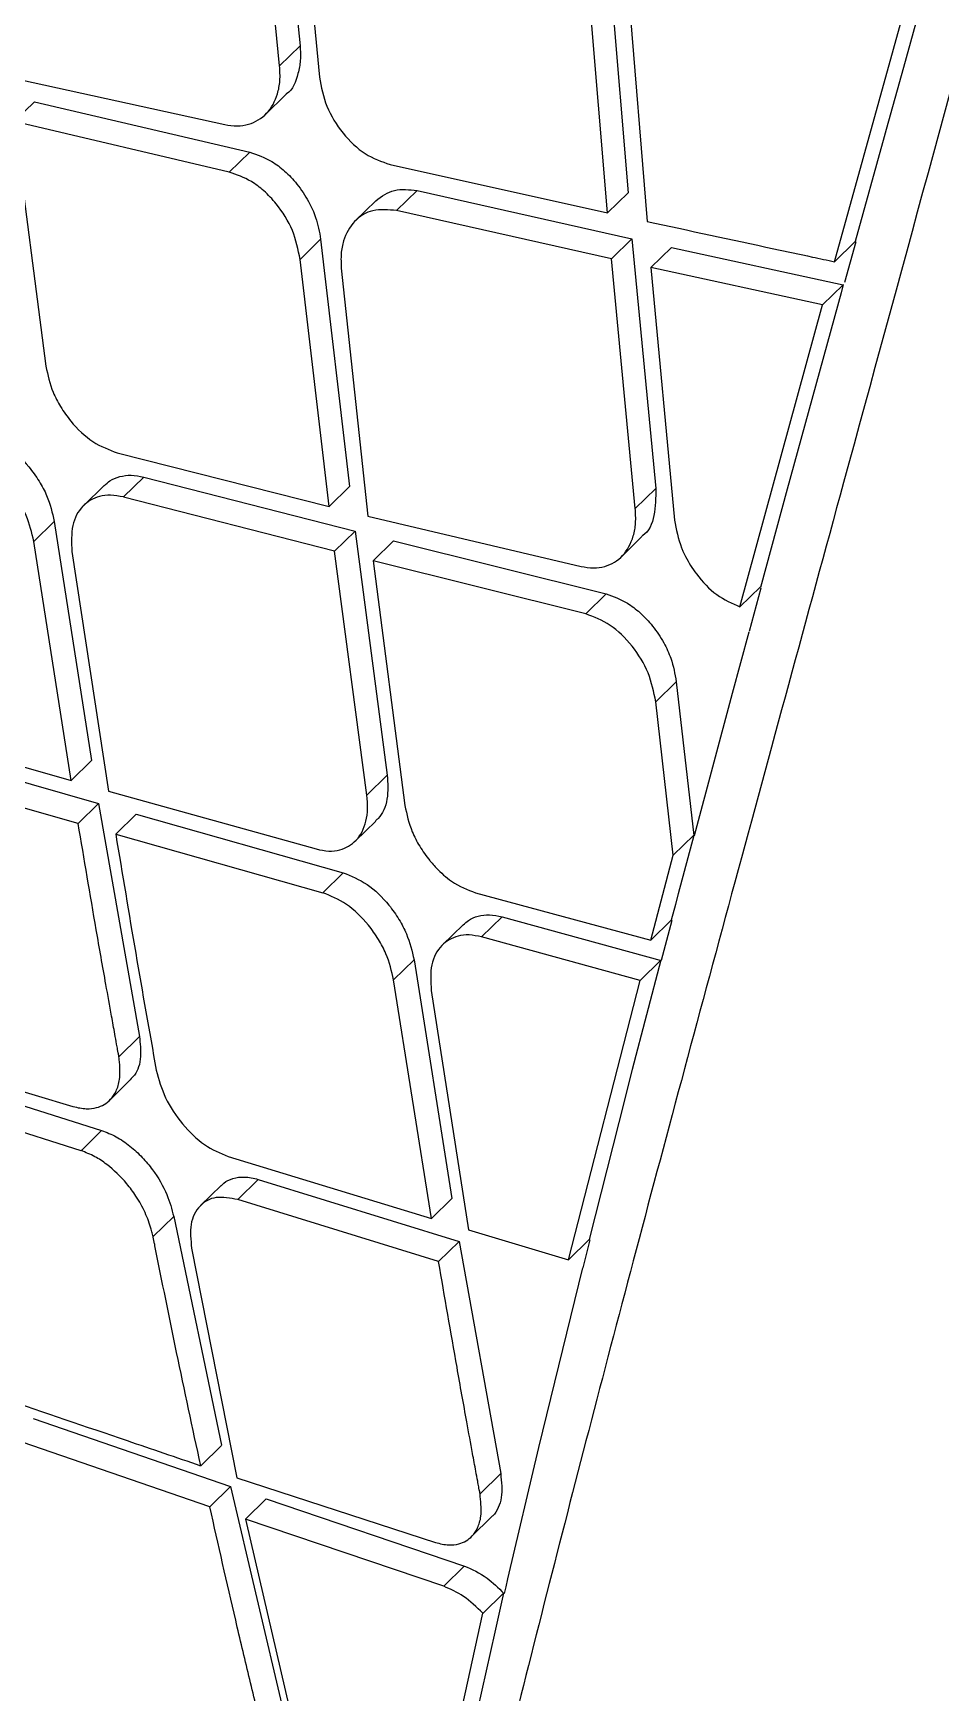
# Model space of a CAD drawing. Extents: x 525 to 613, y 487 to 635.
# Drawn here: x 602.951 to 603.524, y 576.51 to 577.558 of the extents above; entities that cross this region are included whole.
import ezdxf

# ---------------------------------------------------------------- set-up
doc = ezdxf.new("R2010")
doc.units = 0
doc.header["$MEASUREMENT"] = 0
doc.layers.add('1', color=4, linetype='Continuous')
doc.layers.add('STD TEST', color=3, linetype='Continuous')

# ---------------------------------------------------------------- blocks, each defined once
blk = doc.blocks.new('2023 VANGUARD')
at = {"layer": '1', "color": 3, "linetype": 'Continuous', "lineweight": 25}
for p, q in [((34.1443, -14.9833), (34.1596, -15.1407)), ((34.1467, -15.1533), (34.1314, -14.9959)), ((34.1566, -15.0012), (34.1718, -15.1604)), ((34.3533, -15.0724), (34.3667, -15.2334)), ((34.3537, -15.2461), (34.3403, -15.0851)), ((34.3657, -15.0903), (34.3787, -15.2516)), ((34.5582, -15.091), (34.5406, -15.1542)), ((34.4971, -15.277), (34.5452, -15.1038)), ((34.1467, -15.1533), (34.1596, -15.1407)), ((33.9756, -15.1603), (34.112, -15.1904)), ((34.5406, -15.1542), (34.5297, -15.1934)), ((33.9791, -15.1885), (33.992, -15.1759)), ((33.992, -15.1759), (34.1278, -15.2078)), ((34.1377, -15.184), (34.1507, -15.1713)), ((34.1149, -15.2204), (33.9791, -15.1885)), ((33.9791, -15.1885), (33.9991, -15.343)), ((34.5285, -15.198), (34.5101, -15.2642)), ((34.5297, -15.1934), (34.5285, -15.198)), ((34.1149, -15.2204), (34.1278, -15.2078)), ((34.2164, -15.2156), (34.3537, -15.2461)), ((34.2206, -15.2447), (34.2335, -15.232)), ((34.2335, -15.232), (34.3692, -15.2625)), ((34.3537, -15.2461), (34.3667, -15.2334)), ((34.2074, -15.2385), (34.1945, -15.2511)), ((34.3563, -15.2752), (34.2206, -15.2447)), ((34.1597, -15.2755), (34.1726, -15.2628)), ((34.1726, -15.2628), (34.1909, -15.419)), ((34.3563, -15.2752), (34.3692, -15.2625)), ((34.3692, -15.2625), (34.3843, -15.4202)), ((34.4971, -15.277), (34.5101, -15.2642)), ((34.5105, -15.2644), (34.5034, -15.2902)), ((34.178, -15.4317), (34.1597, -15.2755)), ((34.3713, -15.4328), (34.3563, -15.2752)), ((34.3812, -15.2807), (34.3942, -15.268)), ((34.3942, -15.268), (34.5026, -15.2916)), ((34.1856, -15.2811), (34.2023, -15.4378)), ((34.4896, -15.3043), (34.3812, -15.2807)), ((34.3812, -15.2807), (34.3961, -15.4402)), ((34.5012, -15.2966), (34.4672, -15.4206)), ((34.4896, -15.3043), (34.5026, -15.2916)), ((34.5026, -15.2914), (34.5012, -15.2966)), ((34.4374, -15.4951), (34.4896, -15.3043)), ((34.0442, -15.3978), (34.178, -15.4317)), ((34.0358, -15.4184), (34.023, -15.431)), ((34.048, -15.4256), (34.0609, -15.413)), ((34.0609, -15.413), (34.1944, -15.4472)), ((34.178, -15.4317), (34.1909, -15.419)), ((34.3713, -15.4328), (34.3843, -15.4202)), ((34.4672, -15.4206), (34.4503, -15.4828)), ((34.1814, -15.4599), (34.048, -15.4257)), ((33.9915, -15.4537), (34.0044, -15.4411)), ((34.0044, -15.4411), (34.0279, -15.5921)), ((34.2023, -15.4378), (34.3371, -15.4695)), ((34.015, -15.6047), (33.9915, -15.4537)), ((34.1814, -15.4599), (34.1944, -15.4472)), ((34.1944, -15.4472), (34.2147, -15.6013)), ((34.2058, -15.466), (34.2187, -15.4534)), ((34.2187, -15.4533), (34.3529, -15.4868)), ((34.3625, -15.4634), (34.3755, -15.4506)), ((34.0155, -15.4601), (34.0387, -15.6114)), ((34.2018, -15.614), (34.1814, -15.4599)), ((34.2058, -15.466), (34.2258, -15.6205)), ((34.34, -15.4995), (34.2058, -15.466)), ((34.4504, -15.4824), (34.4374, -15.4951)), ((34.4505, -15.4833), (34.4431, -15.5105)), ((34.34, -15.4995), (34.3529, -15.4869)), ((34.4429, -15.5111), (34.4325, -15.5498)), ((34.3842, -15.5551), (34.3972, -15.5424)), ((34.3972, -15.5424), (34.4083, -15.6395)), ((34.3953, -15.6519), (34.3842, -15.5551)), ((34.4325, -15.5497), (34.4085, -15.6396)), ((33.8845, -15.5676), (34.015, -15.6047)), ((33.9035, -15.5822), (34.0324, -15.6193)), ((34.0195, -15.632), (33.8906, -15.5948)), ((34.015, -15.6047), (34.0279, -15.5921)), ((34.0387, -15.6114), (34.1698, -15.648)), ((34.2147, -15.6013), (34.2018, -15.614)), ((34.0324, -15.6193), (34.0195, -15.632)), ((34.0324, -15.6193), (34.0582, -15.7665)), ((34.0561, -15.626), (34.0432, -15.6387)), ((34.0561, -15.626), (34.1868, -15.663)), ((34.1944, -15.6431), (34.2074, -15.6304)), ((34.0432, -15.6387), (34.1739, -15.6756)), ((34.3953, -15.6519), (34.4082, -15.6393)), ((34.4082, -15.6394), (34.3984, -15.6763)), ((34.3811, -15.7056), (34.3953, -15.6519)), ((34.1739, -15.6756), (34.1868, -15.663)), ((34.2704, -15.6757), (34.3811, -15.7056)), ((34.3966, -15.6831), (34.394, -15.693)), ((34.3984, -15.6763), (34.3967, -15.6828)), ((34.2742, -15.7036), (34.2872, -15.6909)), ((34.2872, -15.6909), (34.3876, -15.7184)), ((34.3811, -15.7056), (34.394, -15.693)), ((34.3943, -15.6932), (34.3877, -15.7184)), ((34.2625, -15.6959), (34.2496, -15.7085)), ((34.3744, -15.731), (34.2742, -15.7036)), ((34.2187, -15.7307), (34.2316, -15.718)), ((34.2316, -15.718), (34.2555, -15.8687)), ((34.3874, -15.7183), (34.3694, -15.7874)), ((34.3744, -15.731), (34.3874, -15.7183)), ((34.2425, -15.8814), (34.2187, -15.7307)), ((34.3292, -15.9075), (34.3744, -15.731)), ((34.2424, -15.7374), (34.2659, -15.8885)), ((34.0452, -15.7792), (34.0582, -15.7665)), ((33.8884, -15.7721), (34.0162, -15.8107)), ((33.907, -15.7856), (34.0343, -15.8258)), ((34.3694, -15.7874), (34.3609, -15.8208)), ((34.0213, -15.8386), (33.8939, -15.7983)), ((34.0393, -15.8068), (34.0524, -15.7939)), ((34.3609, -15.8208), (34.3421, -15.8947)), ((34.0213, -15.8386), (34.0343, -15.8258)), ((34.1141, -15.8423), (34.2425, -15.8814)), ((34.1097, -15.8606), (34.0968, -15.8732)), ((34.1202, -15.8695), (34.1332, -15.8567)), ((34.1332, -15.8567), (34.2601, -15.8959)), ((34.2471, -15.9086), (34.1202, -15.8695)), ((34.2425, -15.8814), (34.2555, -15.8687)), ((34.0798, -15.8802), (34.0668, -15.8929)), ((34.0798, -15.8801), (34.1099, -16.0247)), ((34.2659, -15.8885), (34.3292, -15.9075)), ((34.0911, -15.9002), (34.1196, -16.0453)), ((34.26, -15.8959), (34.2471, -15.9086)), ((34.2601, -15.8959), (34.2863, -16.0426)), ((34.3292, -15.9075), (34.3421, -15.8948)), ((34.3425, -15.895), (34.3381, -15.9126)), ((34.338, -15.9126), (34.3102, -16.0262)), ((33.9911, -16.0078), (34.1157, -16.0507)), ((34.1026, -16.0636), (33.978, -16.0207)), ((34.0969, -16.0376), (34.1099, -16.0248)), ((34.3102, -16.0262), (34.2907, -16.109)), ((34.1026, -16.0636), (34.1156, -16.0508)), ((34.1157, -16.0507), (34.1489, -16.1923)), ((34.1196, -16.0453), (34.2451, -16.0861)), ((34.2733, -16.0553), (34.2863, -16.0426)), ((34.1252, -16.0713), (34.1383, -16.0585)), ((34.1383, -16.0585), (34.2634, -16.101)), ((34.1252, -16.0713), (34.158, -16.2133)), ((34.2503, -16.1138), (34.1252, -16.0713)), ((34.2677, -16.0826), (34.2807, -16.0698)), ((34.2503, -16.1138), (34.2633, -16.101)), ((34.2895, -16.1141), (34.2885, -16.1184)), ((34.2907, -16.109), (34.2895, -16.1141)), ((34.2751, -16.1309), (34.2881, -16.1181)), ((34.2881, -16.1181), (34.2825, -16.1428)), ((34.2418, -16.2814), (34.2751, -16.1308)), ((34.2825, -16.1428), (34.2623, -16.2341))]:
    blk.add_line(p, q, dxfattribs=at)
for points, knots in [([(34.4345, -16.8379), (34.4456, -16.7984), (34.4679, -16.7194), (34.5097, -16.5834), (34.5588, -16.4306), (34.6176, -16.2588), (34.6898, -16.0689), (34.7712, -15.8583), (34.8637, -15.6362), (34.9793, -15.3549), (35.1221, -15.0114), (35.2893, -14.6043), (35.4569, -14.187), (35.6227, -13.7628), (35.7298, -13.4752), (35.7833, -13.3315)], [0, 0, 0, 0, 0.062561, 0.125095, 0.187382, 0.249789, 0.312754, 0.37631, 0.439124, 0.501607, 0.601699, 0.701611, 0.80118, 0.900668, 1, 1, 1, 1]), ([(35.7974, -13.3376), (35.753, -13.4569), (35.6619, -13.7015), (35.5224, -14.0599), (35.3791, -14.4202), (35.2369, -14.7692), (35.0974, -15.1067), (34.9892, -15.3677), (34.9101, -15.5598), (34.8559, -15.6912), (34.8036, -15.8187), (34.7541, -15.9407), (34.709, -16.0562), (34.6665, -16.1656), (34.6265, -16.2677), (34.5908, -16.3632), (34.561, -16.4474), (34.536, -16.5202), (34.5126, -16.5877), (34.4913, -16.6505), (34.4705, -16.7169), (34.454, -16.7813), (34.4408, -16.8204), (34.4348, -16.8382)], [0, 0, 0, 0, 0.082249, 0.168725, 0.250938, 0.337838, 0.421226, 0.501438, 0.538138, 0.573957, 0.608923, 0.645818, 0.681064, 0.714276, 0.751294, 0.786327, 0.81865, 0.848238, 0.87506, 0.90615, 0.934321, 0.970126, 1, 1, 1, 1]), ([(34.9422, -13.701), (34.9069, -13.853), (34.836, -14.1578), (34.723, -14.5984), (34.6107, -15.0213), (34.5135, -15.3772), (34.434, -15.669), (34.3714, -15.9017), (34.3151, -16.1175), (34.2664, -16.3144), (34.2255, -16.4934), (34.2072, -16.5924), (34.198, -16.6418)], [0, 0, 0, 0, 0.128088, 0.256805, 0.38361, 0.50883, 0.593009, 0.674921, 0.754537, 0.836904, 0.918629, 1, 1, 1, 1]), ([(34.1596, -15.1407), (34.1598, -15.1438), (34.1601, -15.1499), (34.1579, -15.1606), (34.155, -15.1687), (34.1508, -15.1711), (34.1506, -15.1712)], [0, 0, 0, 0, 0.250978, 0.498609, 0.982142, 1, 1, 1, 1]), ([(34.112, -15.1904), (34.1146, -15.1908), (34.1199, -15.1916), (34.1294, -15.1901), (34.1392, -15.1842), (34.1451, -15.1734), (34.1472, -15.1627), (34.1469, -15.1565), (34.1467, -15.1533)], [0, 0, 0, 0, 0.128727, 0.255081, 0.499966, 0.738105, 0.866174, 1, 1, 1, 1]), ([(34.1718, -15.1604), (34.173, -15.1666), (34.1754, -15.179), (34.1862, -15.1963), (34.2004, -15.21), (34.2111, -15.2137), (34.2164, -15.2156)], [0, 0, 0, 0, 0.249948, 0.499991, 0.75022, 1, 1, 1, 1]), ([(34.1278, -15.2077), (34.1326, -15.2094), (34.1401, -15.212), (34.1502, -15.2197), (34.1582, -15.2281), (34.1649, -15.2382), (34.1704, -15.2502), (34.1718, -15.2582), (34.1726, -15.2628)], [0, 0, 0, 0, 0.223497, 0.356465, 0.502584, 0.671665, 0.811054, 1, 1, 1, 1]), ([(34.1597, -15.2755), (34.1584, -15.2693), (34.1559, -15.2571), (34.1466, -15.2421), (34.1371, -15.2322), (34.1271, -15.2246), (34.1196, -15.222), (34.1149, -15.2204)], [0, 0, 0, 0, 0.249553, 0.498889, 0.645307, 0.777611, 1, 1, 1, 1]), ([(34.2074, -15.2385), (34.2111, -15.2357), (34.2185, -15.2303), (34.2286, -15.2315), (34.2335, -15.232)], [0, 0, 0, 0, 0.50458, 1, 1, 1, 1]), ([(34.2206, -15.2447), (34.2154, -15.2442), (34.2052, -15.2432), (34.1933, -15.2507), (34.1873, -15.2613), (34.1852, -15.2719), (34.1855, -15.278), (34.1856, -15.2811)], [0, 0, 0, 0, 0.252861, 0.499317, 0.73882, 0.866798, 1, 1, 1, 1]), ([(34.3787, -15.2516), (34.4054, -15.2573), (34.4402, -15.2648), (34.4796, -15.2733), (34.4925, -15.276), (34.4971, -15.277)], [0, 0, 0, 0, 0.675666, 0.8817494, 1, 1, 1, 1]), ([(33.9991, -15.343), (34.0003, -15.3485), (34.0022, -15.3572), (34.0083, -15.3689), (34.0125, -15.3748), (34.0148, -15.3777), (34.0148, -15.3777), (34.019, -15.3827), (34.0286, -15.3919), (34.039, -15.3958), (34.0442, -15.3978)], [0, 0, 0, 0, 0.228489, 0.359259, 0.500553, 0.50062, 0.500637, 0.500643, 0.750205, 1, 1, 1, 1]), ([(33.9591, -15.3865), (33.9642, -15.3885), (33.9745, -15.3925), (33.9869, -15.4042), (33.9949, -15.4153), (34.0011, -15.427), (34.0031, -15.4356), (34.0044, -15.4411)], [0, 0, 0, 0, 0.249716, 0.499286, 0.641156, 0.77203, 1, 1, 1, 1]), ([(33.9915, -15.4537), (33.9902, -15.4482), (33.9882, -15.4396), (33.982, -15.4279), (33.974, -15.4168), (33.9617, -15.4051), (33.9513, -15.4011), (33.9462, -15.3991)], [0, 0, 0, 0, 0.228429, 0.35919, 0.500717, 0.750178, 1, 1, 1, 1]), ([(34.036, -15.4185), (34.0371, -15.4174), (34.0399, -15.4148), (34.0457, -15.4125), (34.0529, -15.4115), (34.0582, -15.4125), (34.0609, -15.413)], [0, 0, 0, 0, 0.1865104, 0.4522957, 0.7234147, 1, 1, 1, 1]), ([(34.3843, -15.4202), (34.3842, -15.426), (34.3841, -15.4375), (34.3798, -15.4479), (34.3756, -15.4503), (34.3754, -15.4505)], [0, 0, 0, 0, 0.489776, 0.971934, 1, 1, 1, 1]), ([(34.048, -15.4256), (34.0453, -15.4251), (34.04, -15.4241), (34.0308, -15.4253), (34.0215, -15.4307), (34.0148, -15.443), (34.0153, -15.4544), (34.0155, -15.4601)], [0, 0, 0, 0, 0.135117, 0.26375, 0.500731, 0.749037, 1, 1, 1, 1]), ([(34.3371, -15.4695), (34.3397, -15.47), (34.3449, -15.4708), (34.3543, -15.4694), (34.364, -15.4636), (34.3698, -15.4528), (34.3718, -15.4421), (34.3715, -15.436), (34.3713, -15.4328)], [0, 0, 0, 0, 0.129849, 0.256577, 0.500027, 0.739816, 0.867442, 1, 1, 1, 1]), ([(34.3961, -15.4402), (34.3972, -15.4461), (34.3984, -15.4527), (34.4016, -15.4603), (34.4043, -15.466), (34.4107, -15.4762), (34.4224, -15.4884), (34.4324, -15.4929), (34.4374, -15.4951)], [0, 0, 0, 0, 0.249672, 0.279533, 0.331355, 0.500501, 0.750437, 1, 1, 1, 1]), ([(34.3529, -15.4868), (34.3574, -15.4885), (34.3647, -15.4911), (34.3747, -15.4987), (34.3826, -15.5071), (34.3892, -15.5171), (34.3948, -15.5291), (34.3963, -15.5374), (34.3972, -15.5424)], [0, 0, 0, 0, 0.216163, 0.350227, 0.501065, 0.661208, 0.79787, 1, 1, 1, 1]), ([(34.3842, -15.5551), (34.383, -15.5489), (34.3805, -15.5366), (34.3698, -15.5192), (34.3557, -15.5054), (34.3452, -15.5015), (34.34, -15.4995)], [0, 0, 0, 0, 0.249876, 0.499985, 0.750166, 1, 1, 1, 1]), ([(34.2147, -15.6013), (34.215, -15.6065), (34.2155, -15.6172), (34.2115, -15.6266), (34.2078, -15.6297), (34.2073, -15.6302)], [0, 0, 0, 0, 0.446449, 0.916981, 1, 1, 1, 1]), ([(34.1698, -15.648), (34.1725, -15.6486), (34.1777, -15.6497), (34.1867, -15.6486), (34.1959, -15.6433), (34.2011, -15.6331), (34.2026, -15.6227), (34.2021, -15.6169), (34.2018, -15.614)], [0, 0, 0, 0, 0.137602, 0.266962, 0.500216, 0.748131, 0.873655, 1, 1, 1, 1]), ([(34.2258, -15.6205), (34.227, -15.6261), (34.2289, -15.6348), (34.2351, -15.6466), (34.2396, -15.6531), (34.2433, -15.6575), (34.2476, -15.6622), (34.2567, -15.6703), (34.2653, -15.6737), (34.2704, -15.6757)], [0, 0, 0, 0, 0.230961, 0.360895, 0.50002, 0.528958, 0.580399, 0.750364, 1, 1, 1, 1]), ([(34.0452, -15.7792), (34.0451, -15.7783), (34.0448, -15.7769), (34.0443, -15.7742), (34.0436, -15.7703), (34.0423, -15.7633), (34.0401, -15.7507), (34.0361, -15.7288), (34.029, -15.6883), (34.0233, -15.6543), (34.0195, -15.632)], [0, 0, 0, 0, 0.01708, 0.030453, 0.05447, 0.097414, 0.174204, 0.310734, 0.54583, 1, 1, 1, 1]), ([(34.0432, -15.6387), (34.0474, -15.6638), (34.0556, -15.7137), (34.0644, -15.7631), (34.0688, -15.7877)], [0, 0, 0, 0, 0.503377, 1, 1, 1, 1]), ([(34.1868, -15.663), (34.1919, -15.6651), (34.202, -15.6692), (34.2143, -15.681), (34.2221, -15.6922), (34.2283, -15.7039), (34.2303, -15.7125), (34.2316, -15.718)], [0, 0, 0, 0, 0.250595, 0.500819, 0.640345, 0.770174, 1, 1, 1, 1]), ([(34.2187, -15.7307), (34.2174, -15.7252), (34.2154, -15.7165), (34.2091, -15.7048), (34.2013, -15.6936), (34.1891, -15.6818), (34.1789, -15.6777), (34.1739, -15.6756)], [0, 0, 0, 0, 0.230734, 0.360874, 0.500617, 0.750231, 1, 1, 1, 1]), ([(34.2626, -15.696), (34.2637, -15.695), (34.2663, -15.6924), (34.272, -15.6902), (34.2792, -15.6892), (34.2845, -15.6903), (34.2872, -15.6909)], [0, 0, 0, 0, 0.175443, 0.44329, 0.718092, 1, 1, 1, 1]), ([(34.2742, -15.7036), (34.2716, -15.703), (34.2663, -15.7019), (34.2573, -15.703), (34.2482, -15.7083), (34.2415, -15.7204), (34.2421, -15.7318), (34.2424, -15.7374)], [0, 0, 0, 0, 0.13636, 0.265413, 0.500801, 0.750555, 1, 1, 1, 1]), ([(34.0582, -15.7665), (34.0586, -15.7708), (34.0597, -15.7803), (34.0568, -15.7893), (34.0532, -15.7928), (34.0523, -15.7938)], [0, 0, 0, 0, 0.386644, 0.835948, 1, 1, 1, 1]), ([(34.0162, -15.8107), (34.0191, -15.8114), (34.0244, -15.8125), (34.0328, -15.8115), (34.0393, -15.8077), (34.0438, -15.801), (34.0463, -15.7927), (34.0458, -15.7852), (34.0453, -15.7798), (34.0452, -15.7792)], [0, 0, 0, 0, 0.151088, 0.280712, 0.502797, 0.628612, 0.773583, 0.97398, 1, 1, 1, 1]), ([(34.0688, -15.7877), (34.0704, -15.7936), (34.0736, -15.8053), (34.085, -15.8222), (34.0991, -15.8359), (34.1091, -15.8401), (34.1141, -15.8423)], [0, 0, 0, 0, 0.24943, 0.499802, 0.749226, 1, 1, 1, 1]), ([(34.0343, -15.8258), (34.0373, -15.827), (34.0433, -15.8293), (34.0521, -15.8353), (34.0599, -15.8425), (34.0683, -15.8525), (34.076, -15.8656), (34.0786, -15.8756), (34.0798, -15.8801)], [0, 0, 0, 0, 0.15596, 0.303031, 0.44125, 0.570661, 0.802319, 1, 1, 1, 1]), ([(34.0668, -15.8929), (34.0667, -15.8924), (34.0662, -15.8909), (34.065, -15.8858), (34.062, -15.8776), (34.0566, -15.8678), (34.0486, -15.8571), (34.0396, -15.8484), (34.0296, -15.8418), (34.0242, -15.8397), (34.0213, -15.8385)], [0, 0, 0, 0, 0.025407, 0.070375, 0.219462, 0.371808, 0.495764, 0.723923, 0.851148, 1, 1, 1, 1]), ([(34.1098, -15.8608), (34.1103, -15.8602), (34.1123, -15.858), (34.1172, -15.8559), (34.1245, -15.8547), (34.1303, -15.856), (34.1332, -15.8567)], [0, 0, 0, 0, 0.09907, 0.381551, 0.681841, 1, 1, 1, 1]), ([(34.1202, -15.8695), (34.1155, -15.8686), (34.1061, -15.8668), (34.0973, -15.8718), (34.0926, -15.8785), (34.0898, -15.887), (34.0906, -15.895), (34.0911, -15.9002)], [0, 0, 0, 0, 0.24956, 0.499443, 0.630946, 0.75831, 1, 1, 1, 1]), ([(34.0969, -16.0376), (34.0917, -16.0138), (34.0819, -15.9677), (34.0724, -15.9209), (34.0678, -15.898), (34.0678, -15.8976), (34.0675, -15.8961), (34.0672, -15.8945), (34.0669, -15.893), (34.0668, -15.8929), (34.0668, -15.8929), (34.0668, -15.8929)], [0, 0, 0, 0, 0.496622, 0.959959, 0.966007, 0.968102, 0.968336, 0.997854, 0.99938, 0.99993, 1, 1, 1, 1]), ([(34.2733, -16.0553), (34.2731, -16.0545), (34.2728, -16.053), (34.2723, -16.0504), (34.2716, -16.0465), (34.2703, -16.0395), (34.268, -16.027), (34.264, -16.0052), (34.2568, -15.9648), (34.2509, -15.9309), (34.2471, -15.9086)], [0, 0, 0, 0, 0.0170592, 0.0304171, 0.0544067, 0.0973076, 0.1740415, 0.3105434, 0.5460833, 1, 1, 1, 1]), ([(33.9719, -15.995), (33.998, -16.0039), (34.0397, -16.0181), (34.0813, -16.0323), (34.0968, -16.0376)], [0, 0, 0, 0, 0.628052, 1, 1, 1, 1]), ([(34.2863, -16.0426), (34.2868, -16.0479), (34.2877, -16.056), (34.2848, -16.0642), (34.2828, -16.0684), (34.2809, -16.0696), (34.2806, -16.0697)], [0, 0, 0, 0, 0.467783, 0.712687, 0.964668, 1, 1, 1, 1]), ([(34.2451, -16.0861), (34.2479, -16.0868), (34.2532, -16.0881), (34.2614, -16.0871), (34.2677, -16.0835), (34.272, -16.0769), (34.2745, -16.0687), (34.2738, -16.0613), (34.2733, -16.0559), (34.2733, -16.0553)], [0, 0, 0, 0, 0.153994, 0.284159, 0.503223, 0.629073, 0.773858, 0.974199, 1, 1, 1, 1]), ([(34.1357, -16.2052), (34.1357, -16.2051), (34.1357, -16.2049), (34.1356, -16.2046), (34.1355, -16.2043), (34.1355, -16.2042), (34.1353, -16.2038), (34.1351, -16.2027), (34.1345, -16.2002), (34.1332, -16.1951), (34.1308, -16.185), (34.1258, -16.1646), (34.1161, -16.1233), (34.108, -16.0875), (34.1026, -16.0636)], [0, 0, 0, 0, 0.00186, 0.003746, 0.006646, 0.007663, 0.007781, 0.015489, 0.030909, 0.06177, 0.12357, 0.247489, 0.496607, 1, 1, 1, 1]), ([(34.2634, -16.101), (34.2682, -16.1031), (34.2768, -16.1069), (34.2848, -16.1148), (34.2883, -16.1183)], [0, 0, 0, 0, 0.5620853, 1, 1, 1, 1]), ([(34.2751, -16.1308), (34.271, -16.127), (34.263, -16.1192), (34.2545, -16.1156), (34.2503, -16.1138)], [0, 0, 0, 0, 0.498908, 1, 1, 1, 1])]:
    blk.add_open_spline(points, degree=3, knots=knots, dxfattribs=at)
blk = doc.blocks.new('2026 Vanguard')
at = {"layer": 'STD TEST', "color": 1}
blk.add_blockref('2023 VANGUARD', (44.1613, 88.209), dxfattribs=at)

msp = doc.modelspace()

# ---------------------------------------------------------------- block references
at = {"layer": '1'}
msp.add_blockref('2026 Vanguard', (524.7985, 504.4821), dxfattribs=at)

doc.saveas('drawing.dxf')
